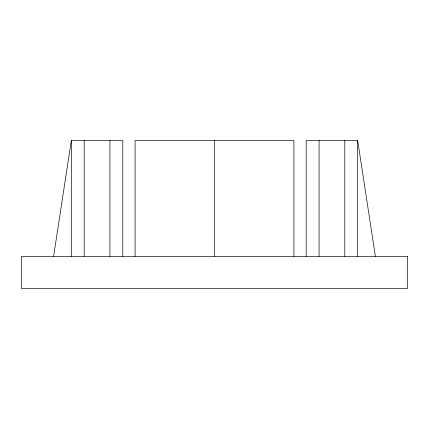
<?xml version="1.0" encoding="UTF-8"?>
<svg xmlns="http://www.w3.org/2000/svg" width="429" height="429" viewBox="0 0 429 429"><rect width="100%" height="100%" fill="white"/><g stroke="black" fill="none" stroke-linecap="round" stroke-linejoin="round"><path stroke-width="0.64" d="M53.625 256.327L71.321 140.498L122.801 140.498L122.801 256.327M375.375 256.327L357.679 140.498L306.199 140.498L306.199 256.327M357.679 140.498L357.679 256.327M344.809 140.498L344.809 256.327M319.069 140.498L319.069 256.327M293.913 256.327L293.913 140.498L135.087 140.498L135.087 256.327M214.5 140.498L214.5 256.327M109.931 140.498L109.931 256.327M84.191 140.498L84.191 256.327M71.321 140.498L71.321 256.327M407.55 256.327L21.45 256.327L21.45 288.502L407.55 288.502L407.55 256.327"/></g></svg>
